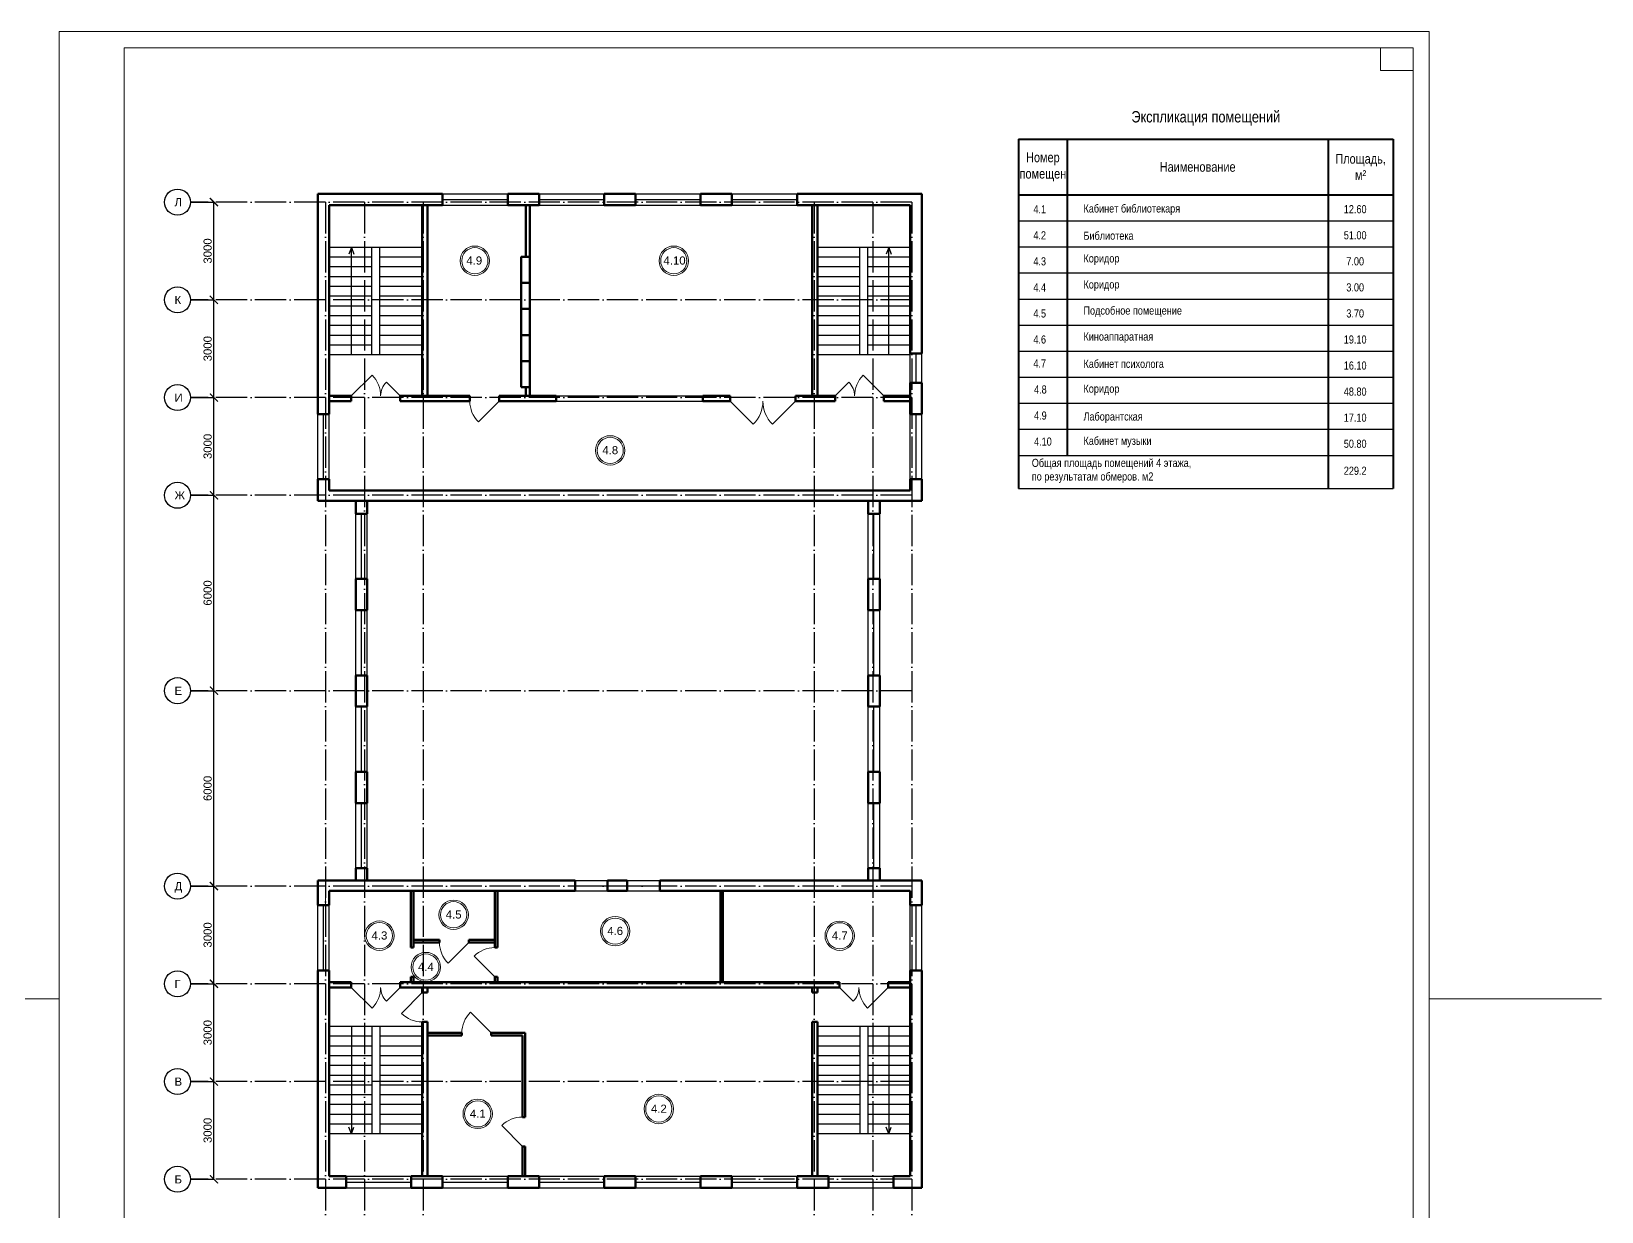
# Model space of a CAD drawing. Header units: millimetres. Extents: x 1982 to 10001982, y -1005230 to 4320529.
# Drawn here: x 2609872 to 2658059, y 1213945 to 1250181 of the extents above; entities that cross this region are included whole.
import ezdxf
from ezdxf.enums import TextEntityAlignment as Align

# ---------------------------------------------------------------- set-up
doc = ezdxf.new("R2010")
doc.units = ezdxf.units.MM
doc.linetypes.add('ACAD_ISO04W100', pattern=[30, 24, -3, 0, -3])
for name, color, linetype, lineweight in [('Level 50', 7, 'Continuous', 0), ('Level 63', 7, 'Continuous', 0), ('Двери', 250, 'Continuous', 5), ('Стены', 7, 'Continuous', 50)]:
    doc.layers.add(name, color=color, linetype=linetype, lineweight=lineweight)
for name, color, linetype in [('Окна', 127, 'Continuous'), ('Оси', 30, 'Continuous'), ('Осн надпись', 7, 'Continuous'), ('размеры оси', 163, 'Continuous')]:
    doc.layers.add(name, color=color, linetype=linetype)
doc.styles.add('_ТАБЛИЧНЫЙ(1-100)', font='arial.ttf', dxfattribs={"width": 0.8, "height": 300})
doc.styles.add('_ТЕКСТОВЫЙ', font='arial.ttf', dxfattribs={"width": 0.8})
doc.styles.get("Standard").update_dxf_attribs({"font": 'arial.ttf'})
doc.styles.add('Style-Arial', font='arial.ttf')
doc.dimstyles.new('100', dxfattribs={"dimtxt": 250, "dimasz": 250, "dimexe": 1.25, "dimexo": 0.625, "dimgap": 65, "dimtad": 1, "dimtxsty": 'Standard', "dimblk": 'ARCHTICK', "dimcen": 250, "dimadec": 0, "dimazin": 0, "dimtfac": 1, "dimtmove": 0, "dimatfit": 3, "dimldrblk": 'ARCHTICK', "dimfxl": 1, "dimarcsym": 0})

# ---------------------------------------------------------------- blocks, each defined once
blk = doc.blocks.new('_ArchTick')
at = {"color": 0, "linetype": 'ByBlock', "const_width": 0.15}
blk.add_lwpolyline([(-0.5, -0.5), (0.5, 0.5)], dxfattribs=at)
blk = doc.blocks.new('*D251')
at = {"layer": 'Defpoints', "color": 0, "lineweight": 0, "transparency": 16777216}
for p in [(2614756, 1217939), (2615474, 1217939), (2614756, 1214939)]:
    blk.add_point(p, dxfattribs=at)
at = {"layer": 'размеры оси', "color": 0, "lineweight": -2, "transparency": 16777216}
for p, q in [((2614756, 1217939), (2615475, 1217939)), ((2615474, 1214939), (2615474, 1217939)), ((2614756, 1214939), (2615475, 1214939))]:
    blk.add_line(p, q, dxfattribs=at)
at = {"layer": 'размеры оси', "color": 0, "lineweight": -2, "transparency": 16777216, "xscale": 250, "yscale": 250, "zscale": 250}
for p, rotation in [((2615474, 1217939), 90), ((2615474, 1214939), 270)]:
    blk.add_blockref('_ArchTick', p, dxfattribs=dict(at, rotation=rotation))
at = {"layer": 'размеры оси', "color": 0, "transparency": 16777216, "insert": (2615281, 1216439), "char_height": 250, "attachment_point": 5, "rotation": 90}
blk.add_mtext('3000', dxfattribs=at)
blk = doc.blocks.new('*D252')
at = {"layer": 'Defpoints', "color": 0, "lineweight": 0, "transparency": 16777216}
for p in [(2614756, 1220939), (2615474, 1220939), (2614756, 1217939)]:
    blk.add_point(p, dxfattribs=at)
at = {"layer": 'размеры оси', "color": 0, "lineweight": -2, "transparency": 16777216}
for p, q in [((2614756, 1220939), (2615475, 1220939)), ((2615474, 1217939), (2615474, 1220939)), ((2614756, 1217939), (2615475, 1217939))]:
    blk.add_line(p, q, dxfattribs=at)
at = {"layer": 'размеры оси', "color": 0, "lineweight": -2, "transparency": 16777216, "xscale": 250, "yscale": 250, "zscale": 250}
for p, rotation in [((2615474, 1220939), 90), ((2615474, 1217939), 270)]:
    blk.add_blockref('_ArchTick', p, dxfattribs=dict(at, rotation=rotation))
at = {"layer": 'размеры оси', "color": 0, "transparency": 16777216, "insert": (2615281, 1219439), "char_height": 250, "attachment_point": 5, "rotation": 90}
blk.add_mtext('3000', dxfattribs=at)
blk = doc.blocks.new('*D253')
at = {"layer": 'Defpoints', "color": 0, "lineweight": 0, "transparency": 16777216}
for p in [(2614756, 1223939), (2615474, 1223939), (2614756, 1220939)]:
    blk.add_point(p, dxfattribs=at)
at = {"layer": 'размеры оси', "color": 0, "lineweight": -2, "transparency": 16777216}
for p, q in [((2614756, 1223939), (2615475, 1223939)), ((2615474, 1220939), (2615474, 1223939)), ((2614756, 1220939), (2615475, 1220939))]:
    blk.add_line(p, q, dxfattribs=at)
at = {"layer": 'размеры оси', "color": 0, "lineweight": -2, "transparency": 16777216, "xscale": 250, "yscale": 250, "zscale": 250}
for p, rotation in [((2615474, 1223939), 90), ((2615474, 1220939), 270)]:
    blk.add_blockref('_ArchTick', p, dxfattribs=dict(at, rotation=rotation))
at = {"layer": 'размеры оси', "color": 0, "transparency": 16777216, "insert": (2615281, 1222439), "char_height": 250, "attachment_point": 5, "rotation": 90}
blk.add_mtext('3000', dxfattribs=at)
blk = doc.blocks.new('*D254')
at = {"layer": 'Defpoints', "color": 0, "lineweight": 0, "transparency": 16777216}
for p in [(2614756, 1229939), (2615474, 1229939), (2614756, 1223939)]:
    blk.add_point(p, dxfattribs=at)
at = {"layer": 'размеры оси', "color": 0, "lineweight": -2, "transparency": 16777216}
for p, q in [((2614756, 1229939), (2615475, 1229939)), ((2615474, 1223939), (2615474, 1229939)), ((2614756, 1223939), (2615475, 1223939))]:
    blk.add_line(p, q, dxfattribs=at)
at = {"layer": 'размеры оси', "color": 0, "lineweight": -2, "transparency": 16777216, "xscale": 250, "yscale": 250, "zscale": 250}
for p, rotation in [((2615474, 1229939), 90), ((2615474, 1223939), 270)]:
    blk.add_blockref('_ArchTick', p, dxfattribs=dict(at, rotation=rotation))
at = {"layer": 'размеры оси', "color": 0, "transparency": 16777216, "insert": (2615281, 1226939), "char_height": 250, "attachment_point": 5, "rotation": 90}
blk.add_mtext('6000', dxfattribs=at)
blk = doc.blocks.new('*D255')
at = {"layer": 'Defpoints', "color": 0, "lineweight": 0, "transparency": 16777216}
for p in [(2614756, 1235939), (2615474, 1235939), (2614756, 1229939)]:
    blk.add_point(p, dxfattribs=at)
at = {"layer": 'размеры оси', "color": 0, "lineweight": -2, "transparency": 16777216}
for p, q in [((2614756, 1235939), (2615475, 1235939)), ((2615474, 1229939), (2615474, 1235939)), ((2614756, 1229939), (2615475, 1229939))]:
    blk.add_line(p, q, dxfattribs=at)
at = {"layer": 'размеры оси', "color": 0, "lineweight": -2, "transparency": 16777216, "xscale": 250, "yscale": 250, "zscale": 250}
for p, rotation in [((2615474, 1235939), 90), ((2615474, 1229939), 270)]:
    blk.add_blockref('_ArchTick', p, dxfattribs=dict(at, rotation=rotation))
at = {"layer": 'размеры оси', "color": 0, "transparency": 16777216, "insert": (2615281, 1232939), "char_height": 250, "attachment_point": 5, "rotation": 90}
blk.add_mtext('6000', dxfattribs=at)
blk = doc.blocks.new('*D256')
at = {"layer": 'Defpoints', "color": 0, "lineweight": 0, "transparency": 16777216}
for p in [(2614756, 1238939), (2615474, 1238939), (2614756, 1235939)]:
    blk.add_point(p, dxfattribs=at)
at = {"layer": 'размеры оси', "color": 0, "lineweight": -2, "transparency": 16777216}
for p, q in [((2614756, 1238939), (2615475, 1238939)), ((2615474, 1235939), (2615474, 1238939)), ((2614756, 1235939), (2615475, 1235939))]:
    blk.add_line(p, q, dxfattribs=at)
at = {"layer": 'размеры оси', "color": 0, "lineweight": -2, "transparency": 16777216, "xscale": 250, "yscale": 250, "zscale": 250}
for p, rotation in [((2615474, 1238939), 90), ((2615474, 1235939), 270)]:
    blk.add_blockref('_ArchTick', p, dxfattribs=dict(at, rotation=rotation))
at = {"layer": 'размеры оси', "color": 0, "transparency": 16777216, "insert": (2615281, 1237439), "char_height": 250, "attachment_point": 5, "rotation": 90}
blk.add_mtext('3000', dxfattribs=at)
blk = doc.blocks.new('*D257')
at = {"layer": 'Defpoints', "color": 0, "lineweight": 0, "transparency": 16777216}
for p in [(2614756, 1241939), (2615474, 1241939), (2614756, 1238939)]:
    blk.add_point(p, dxfattribs=at)
at = {"layer": 'размеры оси', "color": 0, "lineweight": -2, "transparency": 16777216}
for p, q in [((2614756, 1241939), (2615475, 1241939)), ((2615474, 1238939), (2615474, 1241939)), ((2614756, 1238939), (2615475, 1238939))]:
    blk.add_line(p, q, dxfattribs=at)
at = {"layer": 'размеры оси', "color": 0, "lineweight": -2, "transparency": 16777216, "xscale": 250, "yscale": 250, "zscale": 250}
for p, rotation in [((2615474, 1241939), 90), ((2615474, 1238939), 270)]:
    blk.add_blockref('_ArchTick', p, dxfattribs=dict(at, rotation=rotation))
at = {"layer": 'размеры оси', "color": 0, "transparency": 16777216, "insert": (2615281, 1240439), "char_height": 250, "attachment_point": 5, "rotation": 90}
blk.add_mtext('3000', dxfattribs=at)
blk = doc.blocks.new('*D258')
at = {"layer": 'Defpoints', "color": 0, "lineweight": 0, "transparency": 16777216}
for p in [(2614756, 1244939), (2615474, 1244939), (2614756, 1241939)]:
    blk.add_point(p, dxfattribs=at)
at = {"layer": 'размеры оси', "color": 0, "lineweight": -2, "transparency": 16777216}
for p, q in [((2614756, 1244939), (2615475, 1244939)), ((2615474, 1241939), (2615474, 1244939)), ((2614756, 1241939), (2615475, 1241939))]:
    blk.add_line(p, q, dxfattribs=at)
at = {"layer": 'размеры оси', "color": 0, "lineweight": -2, "transparency": 16777216, "xscale": 250, "yscale": 250, "zscale": 250}
for p, rotation in [((2615474, 1244939), 90), ((2615474, 1241939), 270)]:
    blk.add_blockref('_ArchTick', p, dxfattribs=dict(at, rotation=rotation))
at = {"layer": 'размеры оси', "color": 0, "transparency": 16777216, "insert": (2615281, 1243439), "char_height": 250, "attachment_point": 5, "rotation": 90}
blk.add_mtext('3000', dxfattribs=at)

msp = doc.modelspace()

# ---------------------------------------------------------------- linework, layer by layer
at = {"color": 0, "linetype": 'ByBlock', "lineweight": 40}
for p, q in [((2640163, 1246875.998), (2651663, 1246875.998)), ((2640163, 1246875.998), (2640163, 1236147.609)), ((2641663, 1246875.998), (2641663, 1237163.571)), ((2649663, 1246875.998), (2649663, 1236147.609)), ((2651663, 1246875.998), (2651663, 1236147.609)), ((2640163, 1245163.571), (2651663, 1245163.571))]:
    msp.add_line(p, q, dxfattribs=at)
at = {"color": 0, "linetype": 'ByBlock', "lineweight": -2}
for p, q in [((2640163, 1244363.571), (2651663, 1244363.571)), ((2640163, 1243563.571), (2651663, 1243563.571)), ((2640163, 1242763.571), (2651663, 1242763.571)), ((2640163, 1241963.571), (2651663, 1241963.571)), ((2640163, 1241163.571), (2651663, 1241163.571)), ((2640163, 1240363.571), (2651663, 1240363.571)), ((2640163, 1239563.571), (2651663, 1239563.571)), ((2640163, 1238763.571), (2651663, 1238763.571)), ((2640163, 1237963.571), (2651663, 1237963.571)), ((2640163, 1237163.571), (2651663, 1237163.571))]:
    msp.add_line(p, q, dxfattribs=at)
for p, q in [((2621864.462, 1243548.81), (2619014.462, 1243548.81)), ((2620314.462, 1243248.81), (2619014.462, 1243248.81)), ((2619690.952, 1243548.81), (2619613.427, 1243340.966)), ((2619690.952, 1240248.81), (2619690.952, 1243548.81)), ((2619690.952, 1243548.81), (2619768.476, 1243340.966)), ((2620314.462, 1240248.81), (2620314.462, 1243548.81)), ((2620564.462, 1240248.81), (2620564.462, 1243548.81)), ((2621864.462, 1243248.81), (2620564.462, 1243248.81)), ((2636844.462, 1243548.81), (2633994.462, 1243548.81)), ((2635294.462, 1243248.81), (2633994.462, 1243248.81)), ((2635294.462, 1240248.81), (2635294.462, 1243548.81)), ((2635544.462, 1240248.81), (2635544.462, 1243548.81)), ((2636844.462, 1243248.81), (2635544.462, 1243248.81)), ((2636184.451, 1243548.81), (2636106.926, 1243340.966)), ((2636184.451, 1240248.81), (2636184.451, 1243548.81)), ((2636184.451, 1243548.81), (2636261.976, 1243340.966)), ((2620314.462, 1242948.81), (2619014.462, 1242948.81)), ((2621864.462, 1242948.81), (2620564.462, 1242948.81)), ((2635294.462, 1242948.81), (2633994.462, 1242948.81)), ((2636844.462, 1242948.81), (2635544.462, 1242948.81)), ((2620314.462, 1242648.81), (2619014.462, 1242648.81)), ((2620314.462, 1242348.81), (2619014.462, 1242348.81)), ((2621864.462, 1242648.81), (2620564.462, 1242648.81)), ((2621864.462, 1242348.81), (2620564.462, 1242348.81)), ((2635294.462, 1242648.81), (2633994.462, 1242648.81)), ((2635294.462, 1242348.81), (2633994.462, 1242348.81)), ((2636844.462, 1242648.81), (2635544.462, 1242648.81)), ((2636844.462, 1242348.81), (2635544.462, 1242348.81)), ((2620314.462, 1242048.81), (2619014.462, 1242048.81)), ((2621864.462, 1242048.81), (2620564.462, 1242048.81)), ((2635294.462, 1242048.81), (2633994.462, 1242048.81)), ((2636844.462, 1242048.81), (2635544.462, 1242048.81)), ((2620314.462, 1241748.81), (2619014.462, 1241748.81)), ((2620314.462, 1241448.81), (2619014.462, 1241448.81)), ((2621864.462, 1241748.81), (2620564.462, 1241748.81)), ((2621864.462, 1241448.81), (2620564.462, 1241448.81)), ((2635294.462, 1241748.81), (2633994.462, 1241748.81)), ((2635294.462, 1241448.81), (2633994.462, 1241448.81)), ((2636844.462, 1241748.81), (2635544.462, 1241748.81)), ((2636844.462, 1241448.81), (2635544.462, 1241448.81)), ((2620314.462, 1241148.81), (2619014.462, 1241148.81)), ((2620314.462, 1240848.81), (2619014.462, 1240848.81)), ((2621864.462, 1241148.81), (2620564.462, 1241148.81)), ((2621864.462, 1240848.81), (2620564.462, 1240848.81)), ((2635294.462, 1241148.81), (2633994.462, 1241148.81)), ((2635294.462, 1240848.81), (2633994.462, 1240848.81)), ((2636844.462, 1241148.81), (2635544.462, 1241148.81)), ((2636844.462, 1240848.81), (2635544.462, 1240848.81)), ((2620314.462, 1240548.81), (2619014.462, 1240548.81)), ((2621864.462, 1240548.81), (2620564.462, 1240548.81)), ((2635294.462, 1240548.81), (2633994.462, 1240548.81)), ((2636844.462, 1240548.81), (2635544.462, 1240548.81)), ((2621864.462, 1240248.81), (2619014.462, 1240248.81)), ((2636844.462, 1240248.81), (2633994.462, 1240248.81)), ((2621864.462, 1219628.81), (2619014.462, 1219628.81)), ((2620314.462, 1219328.81), (2619014.462, 1219328.81)), ((2619690.952, 1219628.81), (2619690.952, 1216328.81)), ((2620314.462, 1219628.81), (2620314.462, 1216328.81)), ((2620564.462, 1219628.81), (2620564.462, 1216328.81)), ((2621864.462, 1219328.81), (2620564.462, 1219328.81)), ((2636844.462, 1219628.81), (2633994.462, 1219628.81)), ((2635294.462, 1219328.81), (2633994.462, 1219328.81)), ((2635294.462, 1219628.81), (2635294.462, 1216328.81)), ((2635544.462, 1219628.81), (2635544.462, 1216328.81)), ((2636844.462, 1219328.81), (2635544.462, 1219328.81)), ((2636184.451, 1219628.81), (2636184.451, 1216328.81)), ((2620314.462, 1219028.81), (2619014.462, 1219028.81)), ((2620314.462, 1218728.81), (2619014.462, 1218728.81)), ((2621864.462, 1219028.81), (2620564.462, 1219028.81)), ((2621864.462, 1218728.81), (2620564.462, 1218728.81)), ((2635294.462, 1219028.81), (2633994.462, 1219028.81)), ((2635294.462, 1218728.81), (2633994.462, 1218728.81)), ((2636844.462, 1219028.81), (2635544.462, 1219028.81)), ((2636844.462, 1218728.81), (2635544.462, 1218728.81)), ((2620314.462, 1218428.81), (2619014.462, 1218428.81)), ((2621864.462, 1218428.81), (2620564.462, 1218428.81)), ((2635294.462, 1218428.81), (2633994.462, 1218428.81)), ((2636844.462, 1218428.81), (2635544.462, 1218428.81)), ((2620314.462, 1218128.81), (2619014.462, 1218128.81)), ((2620314.462, 1217828.81), (2619014.462, 1217828.81)), ((2621864.462, 1218128.81), (2620564.462, 1218128.81)), ((2621864.462, 1217828.81), (2620564.462, 1217828.81)), ((2635294.462, 1218128.81), (2633994.462, 1218128.81)), ((2635294.462, 1217828.81), (2633994.462, 1217828.81)), ((2636844.462, 1218128.81), (2635544.462, 1218128.81)), ((2636844.462, 1217828.81), (2635544.462, 1217828.81)), ((2620314.462, 1217528.81), (2619014.462, 1217528.81)), ((2620314.462, 1217228.81), (2619014.462, 1217228.81)), ((2621864.462, 1217528.81), (2620564.462, 1217528.81)), ((2621864.462, 1217228.81), (2620564.462, 1217228.81)), ((2635294.462, 1217528.81), (2633994.462, 1217528.81)), ((2635294.462, 1217228.81), (2633994.462, 1217228.81)), ((2636844.462, 1217528.81), (2635544.462, 1217528.81)), ((2636844.462, 1217228.81), (2635544.462, 1217228.81)), ((2620314.462, 1216928.81), (2619014.462, 1216928.81)), ((2621864.462, 1216928.81), (2620564.462, 1216928.81)), ((2635294.462, 1216928.81), (2633994.462, 1216928.81)), ((2636844.462, 1216928.81), (2635544.462, 1216928.81)), ((2620314.462, 1216628.81), (2619014.462, 1216628.81)), ((2621864.462, 1216328.81), (2619014.462, 1216328.81)), ((2619690.952, 1216328.81), (2619613.427, 1216536.654)), ((2619690.952, 1216328.81), (2619768.476, 1216536.654)), ((2621864.462, 1216628.81), (2620564.462, 1216628.81)), ((2635294.462, 1216628.81), (2633994.462, 1216628.81)), ((2636844.462, 1216328.81), (2633994.462, 1216328.81)), ((2636844.462, 1216628.81), (2635544.462, 1216628.81)), ((2636184.451, 1216328.81), (2636106.926, 1216536.654)), ((2636184.451, 1216328.81), (2636261.976, 1216536.654))]:
    msp.add_line(p, q)
at = {"lineweight": 30}
for p, q in [((2625978.865, 1238988.81), (2630478.865, 1238988.81)), ((2625978.865, 1238828.81), (2630478.865, 1238828.81)), ((2626554.016, 1224108.81), (2627554.016, 1224108.81)), ((2628154.016, 1224108.81), (2629154.016, 1224108.81)), ((2626554.016, 1223948.81), (2627554.016, 1223948.81)), ((2626554.016, 1223788.81), (2627554.016, 1223788.81)), ((2628154.016, 1223948.81), (2629154.016, 1223948.81)), ((2628154.016, 1223788.81), (2629154.016, 1223788.81))]:
    msp.add_line(p, q, dxfattribs=at)
at = {"lineweight": 53}
for p, q in [((2626554.016, 1223788.81), (2626554.016, 1224108.81)), ((2627554.016, 1223788.81), (2627554.016, 1224108.81)), ((2628154.016, 1223788.81), (2628154.016, 1224108.81)), ((2629154.016, 1223788.81), (2629154.016, 1224108.81)), ((2621514.462, 1222048.81), (2621594.462, 1222048.81)), ((2622394.462, 1222288.81), (2622394.462, 1222208.81)), ((2623294.462, 1222288.81), (2623294.462, 1222208.81)), ((2624094.462, 1222048.81), (2624174.462, 1222048.81)), ((2621514.462, 1221148.81), (2621594.462, 1221148.81)), ((2624094.462, 1221148.81), (2624174.462, 1221148.81)), ((2621864.462, 1220668.81), (2622024.462, 1220668.81)), ((2633834.462, 1220668.81), (2633994.462, 1220668.81)), ((2621864.462, 1219768.81), (2622024.462, 1219768.81)), ((2633834.462, 1219768.81), (2633994.462, 1219768.81)), ((2623079.016, 1219428.81), (2623079.016, 1219348.81)), ((2623979.016, 1219428.81), (2623979.016, 1219348.81)), ((2624944.462, 1216848.81), (2625024.462, 1216848.81)), ((2624944.462, 1215948.81), (2625024.462, 1215948.81))]:
    msp.add_line(p, q, dxfattribs=at)
at = {"color": 40}
msp.add_line((2628154.016, 1223938.81), (2627554.016, 1223938.81), dxfattribs=at)
at = {"color": 7, "linetype": 'Continuous', "lineweight": 0}
for p, q in [((2605434.31, 1220481.247), (2610721.797, 1220481.247)), ((2652771.797, 1220481.247), (2658059.285, 1220481.247))]:
    msp.add_line(p, q, dxfattribs=at)
at = {"color": 7, "linetype": 'Continuous', "lineweight": 13}
for centre, radius in [((2623480.787, 1243139.225), 452.013), ((2623480.787, 1243139.225), 402.013), ((2629586.978, 1243139.225), 452.013), ((2629586.978, 1243139.225), 402.013), ((2627634.587, 1237316.148), 452.013), ((2627634.587, 1237316.148), 402.013), ((2622829.172, 1223059.046), 452.013), ((2622829.172, 1223059.046), 402.013), ((2627785.326, 1222555.445), 452.013), ((2620551.757, 1222415.548), 452.013), ((2620551.757, 1222415.548), 402.013), ((2627785.326, 1222555.445), 402.013), ((2634678.942, 1222414.041), 452.013), ((2634678.942, 1222414.041), 402.013), ((2621977.364, 1221452.837), 452.013), ((2621977.364, 1221452.837), 402.013), ((2623568.885, 1216944.891), 452.013), ((2623568.885, 1216944.891), 402.013), ((2629125.917, 1217096.312), 452.013), ((2629125.917, 1217096.312), 402.013)]:
    msp.add_circle(centre, radius, dxfattribs=at)
at = {"layer": 'Level 50', "color": 7, "linetype": 'Continuous', "lineweight": 13}
for p, q in [((2651271.797, 1249681.247), (2651271.797, 1248981.247)), ((2651271.797, 1248981.247), (2652271.797, 1248981.247))]:
    msp.add_line(p, q, dxfattribs=at)
at = {"layer": 'Level 63', "color": 7, "linetype": 'Continuous', "lineweight": 13}
for points in [[(2610721.797, 1190781.247), (2652771.797, 1190781.247), (2652771.797, 1250181.247), (2610721.797, 1250181.247)], [(2612721.797, 1191281.247), (2652271.797, 1191281.247), (2652271.797, 1249681.247), (2612721.797, 1249681.247)]]:
    msp.add_3dface(points, dxfattribs=at)
at = {"layer": 'Двери'}
for p, q in [((2619689.462, 1238988.81), (2620325.858, 1239625.206)), ((2621189.462, 1238988.81), (2620765.198, 1239413.074)), ((2634534.462, 1238988.81), (2634958.726, 1239413.074)), ((2636034.462, 1238988.81), (2635398.066, 1239625.206)), ((2624224.462, 1238828.81), (2623588.066, 1238192.414)), ((2631318.865, 1238828.81), (2632025.972, 1238121.703)), ((2633318.865, 1238828.81), (2632611.758, 1238121.703)), ((2618894.462, 1223158.81), (2618894.462, 1223788.81)), ((2623294.462, 1222208.81), (2622658.066, 1221572.414)), ((2624094.462, 1221148.81), (2623458.066, 1221785.206)), ((2619689.462, 1220828.81), (2620325.858, 1220192.414)), ((2621189.462, 1220828.81), (2620765.198, 1220404.546)), ((2621864.462, 1220668.81), (2621228.066, 1220032.414)), ((2634669.462, 1220828.81), (2635093.726, 1220404.546)), ((2636169.462, 1220828.81), (2635533.066, 1220192.414)), ((2623979.016, 1219428.81), (2623342.62, 1220065.206)), ((2624944.462, 1215948.81), (2624308.066, 1216585.206))]:
    msp.add_line(p, q, dxfattribs=at)
for centre, radius, start, end in [((2619689.462, 1238988.81), 900, 0, 45), ((2621189.462, 1238988.81), 600, 135, 180), ((2634534.462, 1238988.81), 600, 0, 45), ((2636034.462, 1238988.81), 900, 135, 180), ((2624224.462, 1238828.81), 900, 180, 225), ((2631318.865, 1238828.81), 1000, 315, 0), ((2633318.865, 1238828.81), 1000, 180, 225), ((2623294.462, 1222208.81), 900, 180, 225), ((2624094.462, 1221148.81), 900, 90, 135), ((2619689.462, 1220828.81), 900, 315, 0), ((2621189.462, 1220828.81), 600, 180, 225), ((2634669.462, 1220828.81), 600, 315, 0), ((2636169.462, 1220828.81), 900, 180, 225), ((2621864.462, 1220668.81), 900, 225, 270), ((2623979.016, 1219428.81), 900, 135, 180), ((2624944.462, 1215948.81), 900, 90, 135)]:
    msp.add_arc(centre, radius, start, end, dxfattribs=at)
at = {"layer": 'Окна'}
for p, q in [((2622489.462, 1245198.81), (2624489.462, 1245198.81)), ((2625449.462, 1245198.81), (2627449.462, 1245198.81)), ((2628409.462, 1245198.81), (2630409.462, 1245198.81)), ((2631369.462, 1245198.81), (2633369.462, 1245198.81)), ((2622489.462, 1245023.81), (2624489.462, 1245023.81)), ((2622489.462, 1244848.81), (2624489.462, 1244848.81)), ((2625449.462, 1245023.81), (2627449.462, 1245023.81)), ((2625449.462, 1244848.81), (2627449.462, 1244848.81)), ((2628409.462, 1245023.81), (2630409.462, 1245023.81)), ((2628409.462, 1244848.81), (2630409.462, 1244848.81)), ((2631369.462, 1245023.81), (2633369.462, 1245023.81)), ((2631369.462, 1244848.81), (2633369.462, 1244848.81)), ((2636844.462, 1239388.81), (2636844.462, 1240288.81)), ((2637019.462, 1239388.81), (2637019.462, 1240288.81)), ((2637194.462, 1239388.81), (2637194.462, 1240288.81)), ((2618664.462, 1236428.81), (2618664.462, 1238428.81)), ((2618839.462, 1236428.81), (2618839.462, 1238428.81)), ((2619014.462, 1236428.81), (2619014.462, 1238428.81)), ((2636844.462, 1236428.81), (2636844.462, 1238428.81)), ((2637019.462, 1236428.81), (2637019.462, 1238428.81)), ((2637194.462, 1236428.81), (2637194.462, 1238428.81)), ((2619824.462, 1233368.81), (2619824.462, 1235368.81)), ((2619999.462, 1233368.81), (2619999.462, 1235368.81)), ((2620174.462, 1233368.81), (2620174.462, 1235368.81)), ((2635554.462, 1233368.81), (2635554.462, 1235368.81)), ((2635729.462, 1233368.81), (2635729.462, 1235368.81)), ((2635904.462, 1233368.81), (2635904.462, 1235368.81)), ((2619824.462, 1230408.81), (2619824.462, 1232408.81)), ((2619999.462, 1230408.81), (2619999.462, 1232408.81)), ((2620174.462, 1230408.81), (2620174.462, 1232408.81)), ((2635554.462, 1230408.81), (2635554.462, 1232408.81)), ((2635729.462, 1230408.81), (2635729.462, 1232408.81)), ((2635904.462, 1230408.81), (2635904.462, 1232408.81)), ((2619824.462, 1227448.81), (2619824.462, 1229448.81)), ((2619999.462, 1227448.81), (2619999.462, 1229448.81)), ((2620174.462, 1227448.81), (2620174.462, 1229448.81)), ((2635554.462, 1227448.81), (2635554.462, 1229448.81)), ((2635729.462, 1227448.81), (2635729.462, 1229448.81)), ((2635904.462, 1227448.81), (2635904.462, 1229448.81)), ((2619824.462, 1224488.81), (2619824.462, 1226488.81)), ((2619999.462, 1224488.81), (2619999.462, 1226488.81)), ((2620174.462, 1224488.81), (2620174.462, 1226488.81)), ((2635554.462, 1224488.81), (2635554.462, 1226488.81)), ((2635729.462, 1224488.81), (2635729.462, 1226488.81)), ((2635904.462, 1224488.81), (2635904.462, 1226488.81)), ((2618664.462, 1221348.81), (2618664.462, 1223348.81)), ((2618839.462, 1221348.81), (2618839.462, 1223348.81)), ((2619014.462, 1221348.81), (2619014.462, 1223348.81)), ((2636844.462, 1221348.81), (2636844.462, 1223348.81)), ((2637019.462, 1221348.81), (2637019.462, 1223348.81)), ((2637194.462, 1221348.81), (2637194.462, 1223348.81)), ((2619529.462, 1215028.81), (2621529.462, 1215028.81)), ((2619529.462, 1214853.81), (2621529.462, 1214853.81)), ((2622489.462, 1215028.81), (2624489.462, 1215028.81)), ((2622489.462, 1214853.81), (2624489.462, 1214853.81)), ((2625449.462, 1215028.81), (2627449.462, 1215028.81)), ((2625449.462, 1214853.81), (2627449.462, 1214853.81)), ((2628409.462, 1215028.81), (2630409.462, 1215028.81)), ((2628409.462, 1214853.81), (2630409.462, 1214853.81)), ((2631369.462, 1215028.81), (2633369.462, 1215028.81)), ((2631369.462, 1214853.81), (2633369.462, 1214853.81)), ((2634329.462, 1215028.81), (2636329.462, 1215028.81)), ((2634329.462, 1214853.81), (2636329.462, 1214853.81)), ((2619529.462, 1214678.81), (2621529.462, 1214678.81)), ((2622489.462, 1214678.81), (2624489.462, 1214678.81)), ((2625449.462, 1214678.81), (2627449.462, 1214678.81)), ((2628409.462, 1214678.81), (2630409.462, 1214678.81)), ((2631369.462, 1214678.81), (2633369.462, 1214678.81)), ((2634329.462, 1214678.81), (2636329.462, 1214678.81))]:
    msp.add_line(p, q, dxfattribs=at)
at = {"layer": 'Оси', "linetype": 'ACAD_ISO04W100', "ltscale": 40}
for p, q in [((2636894.462, 1244938.81), (2614755.548, 1244938.81)), ((2618894.462, 1244938.81), (2618894.462, 1209998.842)), ((2620094.462, 1244938.81), (2620094.462, 1209998.842)), ((2621894.462, 1244938.81), (2621894.462, 1209998.842)), ((2633894.462, 1244938.81), (2633894.462, 1209998.842)), ((2635694.462, 1244938.81), (2635694.462, 1209998.842)), ((2636894.462, 1244938.81), (2636894.462, 1209998.842)), ((2636894.462, 1241938.81), (2614755.548, 1241938.81)), ((2636894.462, 1238938.81), (2614755.548, 1238938.81)), ((2636894.462, 1235938.81), (2614755.548, 1235938.81)), ((2636894.462, 1229938.81), (2614755.548, 1229938.81)), ((2636894.462, 1223938.81), (2614755.548, 1223938.81)), ((2636894.462, 1220938.81), (2614755.548, 1220938.81)), ((2636894.462, 1217938.81), (2614755.548, 1217938.81)), ((2636894.462, 1214938.81), (2614755.548, 1214938.81))]:
    msp.add_line(p, q, dxfattribs=at)
at = {"layer": 'Осн надпись', "ltscale": 40}
for centre in [(2614355.548, 1244938.81), (2614355.548, 1241938.81), (2614355.548, 1238938.81), (2614355.548, 1235938.81), (2614355.548, 1229938.81), (2614355.548, 1223938.81), (2614355.548, 1220938.81), (2614355.548, 1217938.81), (2614355.548, 1214938.81)]:
    msp.add_circle(centre, 400, dxfattribs=at)
at = {"layer": 'размеры оси', "color": 7, "lineweight": 30}
msp.add_line((2640163, 1236147.609), (2651663, 1236147.609), dxfattribs=at)
at = {"layer": 'Стены'}
for p, q in [((2622489.462, 1245198.81), (2618664.462, 1245198.81)), ((2618664.462, 1238428.81), (2618664.462, 1245198.81)), ((2622489.462, 1245198.81), (2622489.462, 1244848.81)), ((2625449.462, 1245198.81), (2624489.462, 1245198.81)), ((2624489.462, 1245198.81), (2624489.462, 1244848.81)), ((2625449.462, 1245198.81), (2625449.462, 1244848.81)), ((2628409.462, 1245198.81), (2627449.462, 1245198.81)), ((2627449.462, 1245198.81), (2627449.462, 1244848.81)), ((2628409.462, 1245198.81), (2628409.462, 1244848.81)), ((2631369.462, 1245198.81), (2630409.462, 1245198.81)), ((2630409.462, 1245198.81), (2630409.462, 1244848.81)), ((2631369.462, 1245198.81), (2631369.462, 1244848.81)), ((2637194.462, 1245198.81), (2633369.462, 1245198.81)), ((2633369.462, 1245198.81), (2633369.462, 1244848.81)), ((2637194.462, 1245198.81), (2637194.462, 1240288.81)), ((2622489.462, 1244848.81), (2619014.462, 1244848.81)), ((2619014.462, 1238428.81), (2619014.462, 1244848.81)), ((2619014.462, 1240698.81), (2619014.462, 1244848.81)), ((2621864.462, 1238988.81), (2621864.462, 1244848.81)), ((2622024.462, 1238988.81), (2622024.462, 1244848.81)), ((2625449.462, 1244848.81), (2624489.462, 1244848.81)), ((2625044.462, 1243258.81), (2625044.462, 1244848.81)), ((2625164.462, 1238988.81), (2625164.462, 1244848.81)), ((2628409.462, 1244848.81), (2627449.462, 1244848.81)), ((2631369.462, 1244848.81), (2630409.462, 1244848.81)), ((2636844.462, 1244848.81), (2633369.462, 1244848.81)), ((2633834.462, 1238988.81), (2633834.462, 1244848.81)), ((2633994.462, 1238988.81), (2633994.462, 1244848.81)), ((2636844.462, 1240288.81), (2636844.462, 1244848.81)), ((2636844.462, 1244848.81), (2636844.462, 1240698.81)), ((2636844.462, 1240288.81), (2637194.462, 1240288.81)), ((2636844.462, 1238428.81), (2636844.462, 1239388.81)), ((2636844.462, 1239388.81), (2637194.462, 1239388.81)), ((2637194.462, 1239388.81), (2637194.462, 1238428.81)), ((2619689.462, 1238988.81), (2619014.462, 1238988.81)), ((2619689.462, 1238988.81), (2619689.462, 1238828.81)), ((2623324.462, 1238988.81), (2621189.462, 1238988.81)), ((2621189.462, 1238988.81), (2621189.462, 1238828.81)), ((2623324.462, 1238988.81), (2623324.462, 1238828.81)), ((2625978.865, 1238988.81), (2624224.462, 1238988.81)), ((2624224.462, 1238988.81), (2624224.462, 1238828.81)), ((2625044.462, 1238988.81), (2625044.462, 1239258.81)), ((2625978.865, 1238988.81), (2625978.865, 1238828.81)), ((2631318.865, 1238988.81), (2630478.865, 1238988.81)), ((2630478.865, 1238988.81), (2630478.865, 1238828.81)), ((2631318.865, 1238988.81), (2631318.865, 1238828.81)), ((2634534.462, 1238988.81), (2633318.865, 1238988.81)), ((2633318.865, 1238988.81), (2633318.865, 1238828.81)), ((2634534.462, 1238988.81), (2634534.462, 1238828.81)), ((2636844.462, 1238988.81), (2636034.462, 1238988.81)), ((2636034.462, 1238988.81), (2636034.462, 1238828.81)), ((2618664.462, 1238428.81), (2619014.462, 1238428.81)), ((2619689.462, 1238828.81), (2619014.462, 1238828.81)), ((2623324.462, 1238828.81), (2621189.462, 1238828.81)), ((2625978.865, 1238828.81), (2624224.462, 1238828.81)), ((2631318.865, 1238828.81), (2630478.865, 1238828.81)), ((2634534.462, 1238828.81), (2633318.865, 1238828.81)), ((2636844.462, 1238828.81), (2636034.462, 1238828.81)), ((2636844.462, 1238428.81), (2637194.462, 1238428.81)), ((2618664.462, 1235768.81), (2618664.462, 1236428.81)), ((2618664.462, 1236428.81), (2619014.462, 1236428.81)), ((2619014.462, 1236088.81), (2619014.462, 1236428.81)), ((2619014.462, 1236088.81), (2636844.462, 1236088.81)), ((2636844.462, 1236088.81), (2636844.462, 1236428.81)), ((2636844.462, 1236428.81), (2637194.462, 1236428.81)), ((2637194.462, 1236428.81), (2637194.462, 1235768.81)), ((2618664.462, 1235768.81), (2637194.462, 1235768.81)), ((2619824.462, 1235368.81), (2619824.462, 1235768.81)), ((2620174.462, 1235368.81), (2620174.462, 1235768.81)), ((2635554.462, 1235368.81), (2635554.462, 1235768.81)), ((2635904.462, 1235368.81), (2635904.462, 1235768.81)), ((2620174.462, 1235368.81), (2619824.462, 1235368.81)), ((2635904.462, 1235368.81), (2635554.462, 1235368.81)), ((2619824.462, 1232408.81), (2619824.462, 1233368.81)), ((2619824.462, 1233368.81), (2619824.462, 1232408.81)), ((2620174.462, 1233368.81), (2619824.462, 1233368.81)), ((2620174.462, 1232408.81), (2620174.462, 1233368.81)), ((2620174.462, 1233368.81), (2620174.462, 1232408.81)), ((2635554.462, 1232408.81), (2635554.462, 1233368.81)), ((2635554.462, 1233368.81), (2635554.462, 1232408.81)), ((2635904.462, 1233368.81), (2635554.462, 1233368.81)), ((2635904.462, 1232408.81), (2635904.462, 1233368.81)), ((2635904.462, 1233368.81), (2635904.462, 1232408.81)), ((2620174.462, 1232408.81), (2619824.462, 1232408.81)), ((2635904.462, 1232408.81), (2635554.462, 1232408.81)), ((2619824.462, 1229448.81), (2619824.462, 1230408.81)), ((2619824.462, 1230408.81), (2619824.462, 1229448.81)), ((2620174.462, 1230408.81), (2619824.462, 1230408.81)), ((2620174.462, 1229448.81), (2620174.462, 1230408.81)), ((2620174.462, 1230408.81), (2620174.462, 1229448.81)), ((2635554.462, 1229448.81), (2635554.462, 1230408.81)), ((2635554.462, 1230408.81), (2635554.462, 1229448.81)), ((2635904.462, 1230408.81), (2635554.462, 1230408.81)), ((2635904.462, 1229448.81), (2635904.462, 1230408.81)), ((2635904.462, 1230408.81), (2635904.462, 1229448.81)), ((2620174.462, 1229448.81), (2619824.462, 1229448.81)), ((2635904.462, 1229448.81), (2635554.462, 1229448.81)), ((2619824.462, 1226488.81), (2619824.462, 1227448.81)), ((2619824.462, 1227448.81), (2619824.462, 1226488.81)), ((2620174.462, 1227448.81), (2619824.462, 1227448.81)), ((2620174.462, 1226488.81), (2620174.462, 1227448.81)), ((2620174.462, 1227448.81), (2620174.462, 1226488.81)), ((2635554.462, 1226488.81), (2635554.462, 1227448.81)), ((2635554.462, 1227448.81), (2635554.462, 1226488.81)), ((2635904.462, 1227448.81), (2635554.462, 1227448.81)), ((2635904.462, 1226488.81), (2635904.462, 1227448.81)), ((2635904.462, 1227448.81), (2635904.462, 1226488.81)), ((2620174.462, 1226488.81), (2619824.462, 1226488.81)), ((2635904.462, 1226488.81), (2635554.462, 1226488.81)), ((2619824.462, 1224108.81), (2619824.462, 1224488.81)), ((2620174.462, 1224488.81), (2619824.462, 1224488.81)), ((2620174.462, 1224108.81), (2620174.462, 1224488.81)), ((2635554.462, 1224108.81), (2635554.462, 1224488.81)), ((2635904.462, 1224488.81), (2635554.462, 1224488.81)), ((2635904.462, 1224108.81), (2635904.462, 1224488.81)), ((2618664.462, 1224108.81), (2626554.016, 1224108.81)), ((2618664.462, 1224108.81), (2618664.462, 1223348.81)), ((2627554.016, 1224108.81), (2628154.016, 1224108.81)), ((2627554.016, 1224108.81), (2628154.016, 1224108.81)), ((2629154.016, 1224108.81), (2637194.462, 1224108.81)), ((2637194.462, 1223348.81), (2637194.462, 1224108.81)), ((2619014.462, 1223788.81), (2626554.016, 1223788.81)), ((2619014.462, 1223788.81), (2619014.462, 1223348.81)), ((2621514.462, 1223788.81), (2621514.462, 1222048.81)), ((2621594.462, 1223788.81), (2621594.462, 1222048.81)), ((2624094.462, 1223788.81), (2624094.462, 1222048.81)), ((2624174.462, 1223788.81), (2624174.462, 1222048.81)), ((2627554.016, 1223788.81), (2628154.016, 1223788.81)), ((2627554.016, 1223788.81), (2628154.016, 1223788.81)), ((2629154.016, 1223788.81), (2636844.462, 1223788.81)), ((2631014.462, 1223788.81), (2631014.462, 1220988.81)), ((2631094.462, 1223788.81), (2631094.462, 1220988.81)), ((2636844.462, 1223788.81), (2636844.462, 1223348.81)), ((2618664.462, 1223348.81), (2619014.462, 1223348.81)), ((2636844.462, 1223348.81), (2637194.462, 1223348.81)), ((2621594.462, 1222288.81), (2622394.462, 1222288.81)), ((2621594.462, 1222208.81), (2622394.462, 1222208.81)), ((2623294.462, 1222288.81), (2624094.462, 1222288.81)), ((2623294.462, 1222208.81), (2624094.462, 1222208.81)), ((2618664.462, 1221348.81), (2618664.462, 1214678.81)), ((2618664.462, 1221348.81), (2619014.462, 1221348.81)), ((2619014.462, 1221348.81), (2619014.462, 1215028.81)), ((2621514.462, 1221148.81), (2621514.462, 1220988.81)), ((2621594.462, 1221148.81), (2621594.462, 1220988.81)), ((2624094.462, 1221148.81), (2624094.462, 1220988.81)), ((2624174.462, 1221148.81), (2624174.462, 1220988.81)), ((2636844.462, 1221348.81), (2636844.462, 1215028.81)), ((2636844.462, 1221348.81), (2637194.462, 1221348.81)), ((2637194.462, 1214678.81), (2637194.462, 1221348.81)), ((2619014.462, 1220988.81), (2619689.462, 1220988.81)), ((2619014.462, 1220828.81), (2619689.462, 1220828.81)), ((2619689.462, 1220828.81), (2619689.462, 1220988.81)), ((2621189.462, 1220988.81), (2634669.462, 1220988.81)), ((2621189.462, 1220828.81), (2621189.462, 1220988.81)), ((2621189.462, 1220828.81), (2634669.462, 1220828.81)), ((2621864.462, 1220828.81), (2621864.462, 1220668.81)), ((2622024.462, 1220828.81), (2622024.462, 1220668.81)), ((2633834.462, 1220828.81), (2633834.462, 1220668.81)), ((2633994.462, 1220828.81), (2633994.462, 1220668.81)), ((2634669.462, 1220828.81), (2634669.462, 1220988.81)), ((2636169.462, 1220988.81), (2636844.462, 1220988.81)), ((2636169.462, 1220828.81), (2636169.462, 1220988.81)), ((2636169.462, 1220828.81), (2636844.462, 1220828.81)), ((2621864.462, 1219768.81), (2621864.462, 1215028.81)), ((2622024.462, 1219768.81), (2622024.462, 1215028.81)), ((2633834.462, 1219768.81), (2633834.462, 1215028.81)), ((2633994.462, 1219768.81), (2633994.462, 1215028.81)), ((2619014.462, 1219178.81), (2619014.462, 1215028.81)), ((2622024.462, 1219428.81), (2623079.016, 1219428.81)), ((2622024.462, 1219348.81), (2623079.016, 1219348.81)), ((2623979.016, 1219428.81), (2625024.462, 1219428.81)), ((2623979.016, 1219348.81), (2624944.462, 1219348.81)), ((2624944.462, 1219348.81), (2624944.462, 1216848.81)), ((2625024.462, 1219428.81), (2625024.462, 1216848.81)), ((2636844.462, 1215028.81), (2636844.462, 1219178.81)), ((2624944.462, 1215948.81), (2624944.462, 1215028.81)), ((2625024.462, 1215948.81), (2625024.462, 1215028.81)), ((2619529.462, 1215028.81), (2619014.462, 1215028.81)), ((2619529.462, 1214678.81), (2619529.462, 1215028.81)), ((2622489.462, 1215028.81), (2621529.462, 1215028.81)), ((2621529.462, 1214678.81), (2621529.462, 1215028.81)), ((2622489.462, 1214678.81), (2622489.462, 1215028.81)), ((2625449.462, 1215028.81), (2624489.462, 1215028.81)), ((2624489.462, 1214678.81), (2624489.462, 1215028.81)), ((2625449.462, 1214678.81), (2625449.462, 1215028.81)), ((2628409.462, 1215028.81), (2627449.462, 1215028.81)), ((2627449.462, 1214678.81), (2627449.462, 1215028.81)), ((2628409.462, 1214678.81), (2628409.462, 1215028.81)), ((2631369.462, 1215028.81), (2630409.462, 1215028.81)), ((2630409.462, 1214678.81), (2630409.462, 1215028.81)), ((2631369.462, 1214678.81), (2631369.462, 1215028.81)), ((2634329.462, 1215028.81), (2633369.462, 1215028.81)), ((2633369.462, 1214678.81), (2633369.462, 1215028.81)), ((2634329.462, 1214678.81), (2634329.462, 1215028.81)), ((2636844.462, 1215028.81), (2636329.462, 1215028.81)), ((2636329.462, 1214678.81), (2636329.462, 1215028.81)), ((2619529.462, 1214678.81), (2618664.462, 1214678.81)), ((2622489.462, 1214678.81), (2621529.462, 1214678.81)), ((2625449.462, 1214678.81), (2624489.462, 1214678.81)), ((2628409.462, 1214678.81), (2627449.462, 1214678.81)), ((2631369.462, 1214678.81), (2630409.462, 1214678.81)), ((2634329.462, 1214678.81), (2633369.462, 1214678.81)), ((2637194.462, 1214678.81), (2636329.462, 1214678.81))]:
    msp.add_line(p, q, dxfattribs=at)
for points in [[(2624904.462, 1242458.81), (2625164.462, 1242458.81), (2625164.462, 1243258.81), (2624904.462, 1243258.81)], [(2624904.462, 1241658.81), (2625164.462, 1241658.81), (2625164.462, 1242458.81), (2624904.462, 1242458.81)], [(2624904.462, 1240858.81), (2625164.462, 1240858.81), (2625164.462, 1241658.81), (2624904.462, 1241658.81)], [(2624904.462, 1240058.81), (2625164.462, 1240058.81), (2625164.462, 1240858.81), (2624904.462, 1240858.81)], [(2624904.462, 1239258.81), (2625164.462, 1239258.81), (2625164.462, 1240058.81), (2624904.462, 1240058.81)]]:
    msp.add_3dface(points, dxfattribs=at)

# ---------------------------------------------------------------- texts
at = {"color": 7, "linetype": 'Continuous', "lineweight": 13, "style": 'Style-Arial'}
for s, p in [('4.9', (2623219.624, 1243271.975)), ('4.10', (2629269.329, 1243271.975)), ('4.8', (2627393.032, 1237448.898)), ('4.5', (2622587.617, 1223191.796)), ('4.3', (2620310.202, 1222548.298)), ('4.6', (2627543.771, 1222688.194)), ('4.7', (2634437.387, 1222546.791)), ('4.4', (2621735.809, 1221585.586)), ('4.2', (2628884.362, 1217229.061)), ('4.1', (2623327.331, 1217077.64))]:
    msp.add_text(s, height=250, dxfattribs=at).set_placement(p, align=Align.TOP_LEFT)
at = {"color": 0, "linetype": 'ByBlock', "lineweight": -2}
for s, insert, char_height, width, attachment_point, style in [('\\H1x;\\W0.8;Экспликация помещений', (2645913, 1247509.331), 350, 10900, 5, '_ТЕКСТОВЫЙ'), ('\\H1x;\\W0.8;Номер помещен', (2640913, 1246019.784), 300, 1300, 5, '_ТАБЛИЧНЫЙ(1-100)'), ('\\H1x;\\W0.8;Наименование', (2645663, 1246019.784), 300, 7800, 5, '_ТАБЛИЧНЫЙ(1-100)'), ('\\H1x;\\W0.8;Площадь, м²', (2650663, 1246019.784), 300, 1800, 5, '_ТАБЛИЧНЫЙ(1-100)'), ('\\H1x;\\W0.8;4.1', (2640815.358, 1244720.031), 250, 7800, 5, '_ТАБЛИЧНЫЙ(1-100)'), ('\\H1x;\\W0.8;Кабинет библиотекаря', (2642158.67, 1244707.07), 250, 12845.89456, 4, '_ТАБЛИЧНЫЙ(1-100)'), ('\\H1x;\\W0.8;12.60', (2650496.924, 1244720.031), 250, 7800, 5, '_ТАБЛИЧНЫЙ(1-100)'), ('\\H1x;\\W0.8;4.2', (2640815.358, 1243920.031), 250, 7800, 5, '_ТАБЛИЧНЫЙ(1-100)'), ('\\H1x;\\W0.8;Библиотека', (2642158.67, 1243907.07), 250, 12845.89456, 4, '_ТАБЛИЧНЫЙ(1-100)'), ('\\H1x;\\W0.8;51.00', (2650496.924, 1243920.031), 250, 7800, 5, '_ТАБЛИЧНЫЙ(1-100)'), ('\\H1x;\\W0.8;4.3', (2640815.358, 1243120.031), 250, 7800, 5, '_ТАБЛИЧНЫЙ(1-100)'), ('\\H1x;\\W0.8;Коридор', (2642158.67, 1243173.887), 250, 12845.89456, 4, '_ТАБЛИЧНЫЙ(1-100)'), ('\\H1x;\\W0.8;7.00', (2650496.924, 1243120.031), 250, 7800, 5, '_ТАБЛИЧНЫЙ(1-100)'), ('\\H1x;\\W0.8;4.4', (2640815.358, 1242320.031), 250, 7800, 5, '_ТАБЛИЧНЫЙ(1-100)'), ('\\H1x;\\W0.8;Коридор', (2642158.67, 1242373.887), 250, 12845.89456, 4, '_ТАБЛИЧНЫЙ(1-100)'), ('\\H1x;\\W0.8;3.00', (2650496.924, 1242320.031), 250, 7800, 5, '_ТАБЛИЧНЫЙ(1-100)'), ('\\H1x;\\W0.8;4.5', (2640815.358, 1241520.031), 250, 7800, 5, '_ТАБЛИЧНЫЙ(1-100)'), ('\\H1x;\\W0.8;Подсобное помещение', (2642158.67, 1241573.887), 250, 12845.89456, 4, '_ТАБЛИЧНЫЙ(1-100)'), ('\\H1x;\\W0.8;3.70', (2650496.924, 1241520.031), 250, 7800, 5, '_ТАБЛИЧНЫЙ(1-100)'), ('\\H1x;\\W0.8;4.6', (2640815.358, 1240720.031), 250, 7800, 5, '_ТАБЛИЧНЫЙ(1-100)'), ('\\H1x;\\W0.8;Киноаппаратная', (2642158.67, 1240773.887), 250, 12845.89456, 4, '_ТАБЛИЧНЫЙ(1-100)'), ('\\H1x;\\W0.8;19.10', (2650496.924, 1240720.031), 250, 7800, 5, '_ТАБЛИЧНЫЙ(1-100)'), ('\\H1x;\\W0.8;4.7', (2640815.358, 1239985.343), 250, 7800, 5, '_ТАБЛИЧНЫЙ(1-100)'), ('\\H1x;\\W0.8;Кабинет психолога', (2642158.67, 1239973.887), 250, 12845.89456, 4, '_ТАБЛИЧНЫЙ(1-100)'), ('\\H1x;\\W0.8;16.10', (2650496.924, 1239920.031), 250, 7800, 5, '_ТАБЛИЧНЫЙ(1-100)'), ('\\H1x;\\W0.8;4.8', (2640641.279, 1239185.343), 250, 7800, 4, '_ТАБЛИЧНЫЙ(1-100)'), ('\\H1x;\\W0.8;Коридор', (2642158.67, 1239173.887), 250, 12845.89456, 4, '_ТАБЛИЧНЫЙ(1-100)'), ('\\H1x;\\W0.8;48.80', (2650496.924, 1239120.031), 250, 7800, 5, '_ТАБЛИЧНЫЙ(1-100)'), ('\\H1x;\\W0.8;4.9', (2640641.279, 1238385.343), 250, 7800, 4, '_ТАБЛИЧНЫЙ(1-100)'), ('\\H1x;\\W0.8;Лаборантская', (2642158.67, 1238320.031), 250, 12845.89456, 4, '_ТАБЛИЧНЫЙ(1-100)'), ('\\H1x;\\W0.8;17.10', (2650496.924, 1238320.031), 250, 7800, 5, '_ТАБЛИЧНЫЙ(1-100)'), ('\\H1x;\\W0.8;4.10', (2640641.279, 1237585.343), 250, 7800, 4, '_ТАБЛИЧНЫЙ(1-100)'), ('\\H1x;\\W0.8;Кабинет музыки', (2642158.67, 1237573.887), 250, 12845.89456, 4, '_ТАБЛИЧНЫЙ(1-100)'), ('\\H1x;\\W0.8;50.80', (2650496.924, 1237520.031), 250, 7800, 5, '_ТАБЛИЧНЫЙ(1-100)'), ('\\H1x;\\W0.8;Общая площадь помещений 4 этажа, \\Pпо результатам обмеров. м2', (2640572.343, 1236686.89), 250, 12845.89456, 4, '_ТАБЛИЧНЫЙ(1-100)'), ('229.2', (2650496.924, 1236690.796), 250, 7800, 5, '_ТАБЛИЧНЫЙ(1-100)')]:
    msp.add_mtext(s, dxfattribs=dict(at, insert=insert, char_height=char_height, width=width, attachment_point=attachment_point, style=style))
at = {"layer": 'Осн надпись', "ltscale": 40, "char_height": 250, "width": 250, "attachment_point": 1}
for s, insert in [('Л', (2614264.115, 1245060.691)), ('К', (2614264.115, 1242060.691)), ('И', (2614264.115, 1239060.691)), ('Ж', (2614264.115, 1236060.691)), ('Е', (2614264.115, 1230060.691)), ('Д', (2614264.115, 1224060.691)), ('Г', (2614264.115, 1221060.691)), ('В', (2614264.115, 1218060.691)), ('Б', (2614264.115, 1215060.691))]:
    msp.add_mtext(s, dxfattribs=dict(at, insert=insert))

# ---------------------------------------------------------------- dimensions: what is measured, and where the dimension line sits
at = {"layer": 'размеры оси'}
for base, p1, p2, picture, middle in [((2615473.651, 1244938.81), (2614755.548, 1241938.81), (2614755.548, 1244938.81), '*D258', (2615280.922, 1243438.81)), ((2615473.651, 1241938.81), (2614755.548, 1238938.81), (2614755.548, 1241938.81), '*D257', (2615280.922, 1240438.81)), ((2615473.651, 1238938.81), (2614755.548, 1235938.81), (2614755.548, 1238938.81), '*D256', (2615280.922, 1237438.81)), ((2615473.651, 1235938.81), (2614755.548, 1229938.81), (2614755.548, 1235938.81), '*D255', (2615281.008, 1232938.81)), ((2615473.651, 1229938.81), (2614755.548, 1223938.81), (2614755.548, 1229938.81), '*D254', (2615281.008, 1226938.81)), ((2615473.651, 1223938.81), (2614755.548, 1220938.81), (2614755.548, 1223938.81), '*D253', (2615280.922, 1222438.81)), ((2615473.651, 1220938.81), (2614755.548, 1217938.81), (2614755.548, 1220938.81), '*D252', (2615280.922, 1219438.81)), ((2615473.651, 1217938.81), (2614755.548, 1214938.81), (2614755.548, 1217938.81), '*D251', (2615280.922, 1216438.81))]:
    dim = msp.add_linear_dim(base=base, p1=p1, p2=p2, angle=90, dimstyle='100', override={"dimtmove": 1, "dimfxl": 0}, dxfattribs=at)
    dim.commit()
    dim.dimension.update_dxf_attribs({"geometry": picture, "text_midpoint": middle})

doc.saveas('drawing.dxf')
